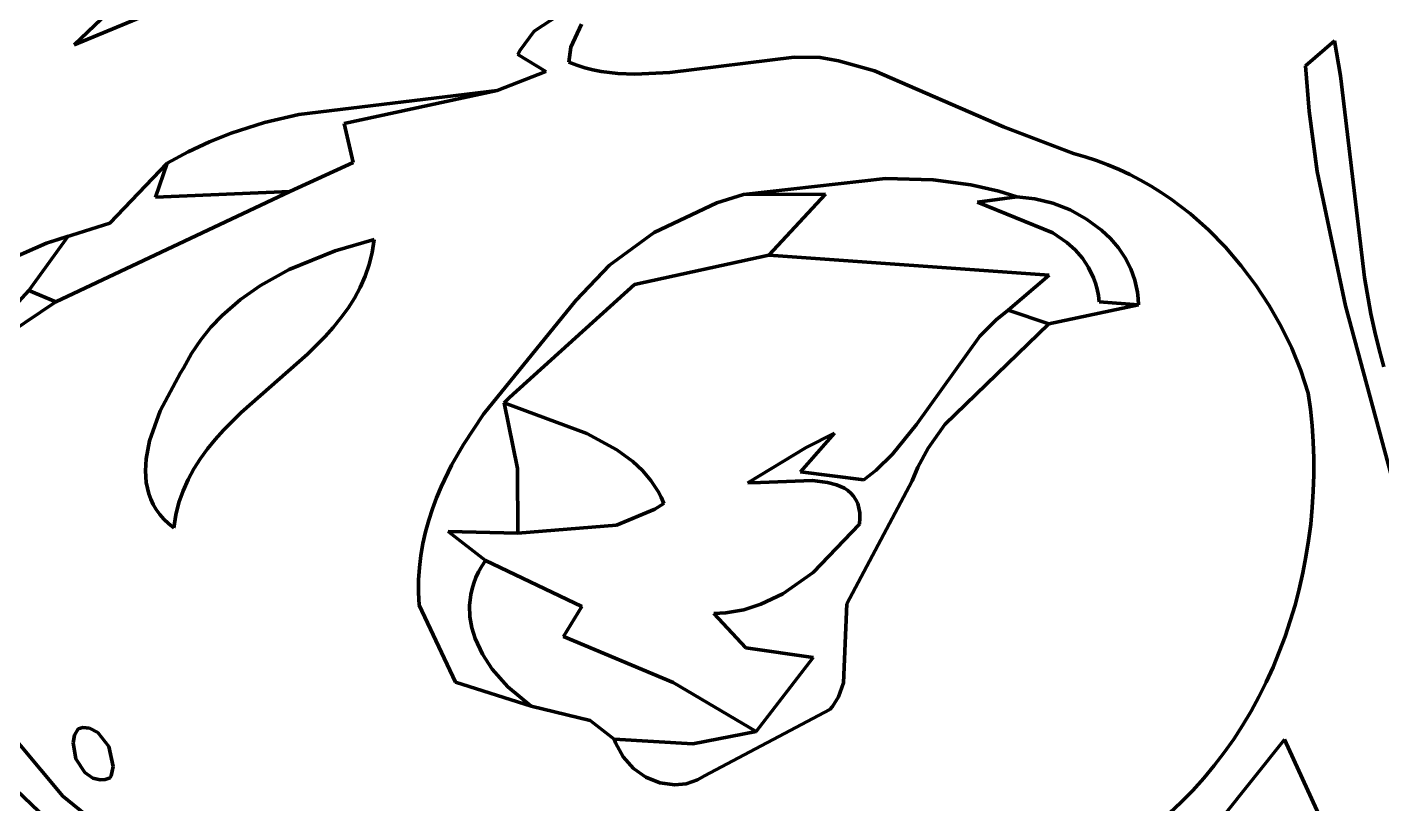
# Model space of a CAD drawing. Header units: millimetres. Extents: x 0 to 8.3, y 0 to 12.4.
# Drawn here: x 4.634 to 5.613, y 3.634 to 4.194 of the extents above; entities that cross this region are included whole.
import ezdxf

# ---------------------------------------------------------------- set-up
doc = ezdxf.new("R2010")
doc.units = ezdxf.units.MM
for name, color, linetype, lineweight in [('color#131313ff', 7, 'CONTINUOUS', 100), ('color#7c7c7cff', 7, 'CONTINUOUS', 100), ('color#c5c5c5ff', 7, 'CONTINUOUS', 100), ('color#ffffffff', 7, 'CONTINUOUS', 100)]:
    doc.layers.add(name, color=color, linetype=linetype, lineweight=lineweight)

msp = doc.modelspace()

# ---------------------------------------------------------------- linework, layer by layer
at = {"layer": 'color#131313ff'}
for p, q in [((4.73753, 4.24739), (4.66846, 4.18157)), ((5.06564, 4.23407), (5.00057, 4.19123)), ((4.66846, 4.18157), (4.76241, 4.22047)), ((5.0269, 4.17975), (5.03464, 4.19645)), ((5.00057, 4.19123), (4.99037, 4.17758)), ((4.99037, 4.17758), (4.98866, 4.17451)), ((5.02546, 4.16889), (5.0269, 4.17975)), ((5.57831, 4.18446), (5.55747, 4.16642)), ((5.58258, 4.1591), (5.57831, 4.18446)), ((4.98866, 4.17451), (5.00885, 4.16229)), ((5.03121, 4.16671), (5.02546, 4.16889)), ((5.18808, 4.17244), (5.09841, 4.16149)), ((5.20687, 4.17229), (5.18808, 4.17244)), ((5.22026, 4.16984), (5.20687, 4.17229)), ((5.24628, 4.16269), (5.22026, 4.16984)), ((5.00885, 4.16229), (4.97389, 4.1485)), ((5.03703, 4.16489), (5.03121, 4.16671)), ((5.04292, 4.16339), (5.03703, 4.16489)), ((5.04887, 4.16222), (5.04292, 4.16339)), ((5.06097, 4.16071), (5.04887, 4.16222)), ((5.07328, 4.1602), (5.06097, 4.16071)), ((5.09841, 4.16149), (5.07328, 4.1602)), ((5.33936, 4.1224), (5.24628, 4.16269)), ((5.55747, 4.16642), (5.55993, 4.13349)), ((5.58896, 4.10672), (5.58258, 4.1591)), ((4.97389, 4.1485), (4.83055, 4.13121)), ((4.83055, 4.13121), (4.8059, 4.12529)), ((5.55993, 4.13349), (5.56567, 4.08995)), ((4.8059, 4.12529), (4.78177, 4.11768)), ((5.38986, 4.10303), (5.33936, 4.1224)), ((4.76604, 4.11151), (4.75063, 4.10434)), ((4.78177, 4.11768), (4.76604, 4.11151)), ((4.75063, 4.10434), (4.73559, 4.09609)), ((5.39829, 4.10069), (5.38986, 4.10303)), ((5.40658, 4.098), (5.39829, 4.10069)), ((5.59992, 4.01346), (5.58896, 4.10672)), ((4.73559, 4.09609), (4.69423, 4.05274)), ((5.41474, 4.09496), (5.40658, 4.098)), ((5.42274, 4.09158), (5.41474, 4.09496)), ((5.4306, 4.08788), (5.42274, 4.09158)), ((5.56567, 4.08995), (5.58613, 3.99317)), ((5.43829, 4.08386), (5.4306, 4.08788)), ((5.44583, 4.07954), (5.43829, 4.08386)), ((5.45319, 4.07493), (5.44583, 4.07954)), ((5.46038, 4.07003), (5.45319, 4.07493)), ((5.46739, 4.06487), (5.46038, 4.07003)), ((5.47422, 4.05944), (5.46739, 4.06487)), ((5.4873, 4.04786), (5.47422, 4.05944)), ((4.69423, 4.05274), (4.64844, 4.03823)), ((5.49957, 4.03537), (5.4873, 4.04786)), ((4.64844, 4.03823), (4.6132, 4.02302)), ((5.511, 4.02207), (5.49957, 4.03537)), ((5.52154, 4.00804), (5.511, 4.02207)), ((5.60457, 3.9873), (5.59992, 4.01346)), ((4.62825, 3.996), (4.63574, 4.00427)), ((4.63574, 4.00427), (4.65522, 3.99589)), ((5.53115, 3.99337), (5.52154, 4.00804)), ((4.65522, 3.99589), (4.60299, 3.96085)), ((5.53978, 3.97815), (5.53115, 3.99337)), ((5.58613, 3.99317), (5.62352, 3.85507)), ((5.60735, 3.97441), (5.60457, 3.9873)), ((5.54739, 3.96247), (5.53978, 3.97815)), ((5.61048, 3.96168), (5.60735, 3.97441)), ((5.55394, 3.94641), (5.54739, 3.96247)), ((5.61402, 3.94913), (5.61048, 3.96168)), ((5.55938, 3.93007), (5.55394, 3.94641)), ((5.56093, 3.91842), (5.55938, 3.93007)), ((5.5621, 3.90669), (5.56093, 3.91842)), ((5.56289, 3.8949), (5.5621, 3.90669)), ((5.5633, 3.88307), (5.56289, 3.8949)), ((5.56332, 3.8712), (5.5633, 3.88307)), ((5.56296, 3.85932), (5.56332, 3.8712)), ((5.56222, 3.84745), (5.56296, 3.85932)), ((5.5611, 3.83559), (5.56222, 3.84745)), ((5.5596, 3.82377), (5.5611, 3.83559)), ((5.55772, 3.81199), (5.5596, 3.82377)), ((5.55546, 3.80029), (5.55772, 3.81199)), ((5.55282, 3.78866), (5.55546, 3.80029)), ((5.5498, 3.77713), (5.55282, 3.78866)), ((5.5464, 3.76572), (5.5498, 3.77713)), ((5.54262, 3.75444), (5.5464, 3.76572)), ((5.53845, 3.7433), (5.54262, 3.75444)), ((5.53392, 3.73232), (5.53845, 3.7433)), ((5.529, 3.72152), (5.53392, 3.73232)), ((5.5237, 3.71092), (5.529, 3.72152)), ((5.51802, 3.70052), (5.5237, 3.71092)), ((5.51197, 3.69035), (5.51802, 3.70052)), ((4.61355, 3.69479), (4.66023, 3.63915)), ((5.50553, 3.68042), (5.51197, 3.69035)), ((5.54222, 3.68007), (5.49653, 3.62299)), ((5.49872, 3.67075), (5.50553, 3.68042)), ((5.6456, 3.45419), (5.54222, 3.68007)), ((5.49153, 3.66135), (5.49872, 3.67075)), ((5.48396, 3.65224), (5.49153, 3.66135)), ((4.64833, 3.62277), (4.62127, 3.64885)), ((5.47602, 3.64344), (5.48396, 3.65224)), ((4.66023, 3.63915), (4.71317, 3.59644)), ((5.4677, 3.63495), (5.47602, 3.64344)), ((5.459, 3.62681), (5.4677, 3.63495))]:
    msp.add_line(p, q, dxfattribs=at)
at = {"layer": 'color#7c7c7cff'}
for p, q in [((4.69423, 4.05274), (4.73559, 4.09609)), ((4.73559, 4.09609), (4.72704, 4.07161)), ((4.8241, 4.07573), (4.65522, 3.99589)), ((4.72704, 4.07161), (4.8241, 4.07573)), ((5.13245, 4.06733), (5.15163, 4.07339)), ((5.15163, 4.07339), (5.21087, 4.07359)), ((5.21087, 4.07359), (5.16981, 4.0297)), ((5.32053, 4.068), (5.34904, 4.07183)), ((5.34904, 4.07183), (5.362, 4.07043)), ((5.362, 4.07043), (5.37491, 4.06721)), ((5.0871, 4.04595), (5.13245, 4.06733)), ((5.37493, 4.04575), (5.32053, 4.068)), ((5.37491, 4.06721), (5.38745, 4.06229)), ((5.38745, 4.06229), (5.39928, 4.05576)), ((4.64844, 4.03823), (4.69423, 4.05274)), ((5.39928, 4.05576), (5.41007, 4.04775)), ((4.63574, 4.00427), (4.66406, 4.04335)), ((4.66406, 4.04335), (4.64844, 4.03823)), ((5.05481, 4.02233), (5.0871, 4.04595)), ((5.38499, 4.03878), (5.37493, 4.04575)), ((5.41007, 4.04775), (5.41651, 4.04163)), ((5.41651, 4.04163), (5.42225, 4.03493)), ((5.39098, 4.03344), (5.38499, 4.03878)), ((5.39628, 4.02747), (5.39098, 4.03344)), ((5.42225, 4.03493), (5.42717, 4.02767)), ((5.03054, 3.99683), (5.05481, 4.02233)), ((5.16981, 4.0297), (5.07282, 4.00855)), ((5.40078, 4.0208), (5.39628, 4.02747)), ((5.40438, 4.01336), (5.40078, 4.0208)), ((5.42717, 4.02767), (5.43118, 4.0199)), ((5.40582, 4.00934), (5.40438, 4.01336)), ((5.43118, 4.0199), (5.43419, 4.01165)), ((5.43419, 4.01165), (5.43608, 4.00293)), ((4.65522, 3.99589), (4.63574, 4.00427)), ((5.07282, 4.00855), (4.98278, 3.92701)), ((5.40698, 4.00509), (5.40582, 4.00934)), ((5.40788, 4.00063), (5.40698, 4.00509)), ((5.40848, 3.99593), (5.40788, 4.00063)), ((5.43608, 4.00293), (5.43659, 3.99842)), ((4.96401, 3.91498), (5.03054, 3.99683)), ((5.43678, 3.9938), (5.40848, 3.99593)), ((5.43659, 3.99842), (5.43678, 3.9938)), ((5.32215, 3.97116), (5.33401, 3.98291)), ((5.33401, 3.98291), (5.34277, 3.98996)), ((5.34277, 3.98996), (5.3721, 3.98003)), ((5.3721, 3.98003), (5.29689, 3.90746)), ((5.27655, 3.90753), (5.32215, 3.97116)), ((4.98278, 3.92701), (4.97894, 3.92303)), ((4.97894, 3.92303), (4.98842, 3.87579)), ((4.94949, 3.89307), (4.96401, 3.91498)), ((5.25922, 3.88593), (5.27655, 3.90753)), ((5.29689, 3.90746), (5.28499, 3.89044)), ((4.94087, 3.878), (4.94949, 3.89307)), ((5.21734, 3.90118), (5.19278, 3.87335)), ((5.19677, 3.89091), (5.21734, 3.90118)), ((5.15472, 3.86543), (5.19677, 3.89091)), ((5.24731, 3.87442), (5.25922, 3.88593)), ((5.28499, 3.89044), (5.27752, 3.87661)), ((4.93332, 3.86249), (4.94087, 3.878)), ((4.98842, 3.87579), (4.98872, 3.82902)), ((5.23851, 3.86758), (5.24731, 3.87442)), ((5.27752, 3.87661), (5.27336, 3.8668)), ((5.16398, 3.86563), (5.15472, 3.86543)), ((5.20148, 3.86693), (5.16398, 3.86563)), ((5.19278, 3.87335), (5.23851, 3.86758)), ((5.21227, 3.86567), (5.20148, 3.86693)), ((5.21876, 3.86396), (5.21227, 3.86567)), ((5.22172, 3.8628), (5.21876, 3.86396)), ((5.27336, 3.8668), (5.22632, 3.77812)), ((4.92698, 3.84652), (4.92999, 3.85457)), ((4.92999, 3.85457), (4.93332, 3.86249)), ((5.22446, 3.86141), (5.22172, 3.8628)), ((5.22696, 3.85976), (5.22446, 3.86141)), ((5.22919, 3.85785), (5.22696, 3.85976)), ((5.23114, 3.85566), (5.22919, 3.85785)), ((5.23277, 3.85316), (5.23114, 3.85566)), ((4.92433, 3.83835), (4.92698, 3.84652)), ((5.23406, 3.85035), (5.23277, 3.85316)), ((5.235, 3.84719), (5.23406, 3.85035)), ((5.23555, 3.84369), (5.235, 3.84719)), ((4.92205, 3.83004), (4.92433, 3.83835)), ((5.20198, 3.8006), (5.2354, 3.83554)), ((5.2354, 3.83554), (5.23569, 3.83981)), ((5.23569, 3.83981), (5.23555, 3.84369)), ((4.92016, 3.8216), (4.92205, 3.83004)), ((4.98872, 3.82902), (4.9385, 3.83024)), ((4.9385, 3.83024), (4.96531, 3.80936)), ((4.91868, 3.81301), (4.92016, 3.8216)), ((4.91764, 3.80427), (4.91868, 3.81301)), ((4.96265, 3.80531), (4.96036, 3.80124)), ((4.96531, 3.80936), (4.96265, 3.80531)), ((4.91695, 3.78633), (4.91706, 3.79538)), ((4.91706, 3.79538), (4.91764, 3.80427)), ((4.95843, 3.79716), (4.95686, 3.79306)), ((4.96036, 3.80124), (4.95843, 3.79716)), ((5.18006, 3.78533), (5.20198, 3.8006)), ((4.91734, 3.77712), (4.91695, 3.78633)), ((4.95562, 3.78897), (4.95472, 3.78488)), ((4.95686, 3.79306), (4.95562, 3.78897)), ((4.94358, 3.72144), (4.91734, 3.77712)), ((4.95472, 3.78488), (4.95385, 3.77672)), ((4.95385, 3.77672), (4.95415, 3.76865)), ((5.15178, 3.77379), (5.16422, 3.77775)), ((5.16422, 3.77775), (5.18006, 3.78533)), ((5.22632, 3.77812), (5.22381, 3.72091)), ((4.95415, 3.76865), (4.95554, 3.7607)), ((5.13009, 3.77111), (5.1389, 3.77155)), ((5.15324, 3.74621), (5.13009, 3.77111)), ((5.1389, 3.77155), (5.15178, 3.77379)), ((4.95554, 3.7607), (4.95793, 3.75291)), ((4.95793, 3.75291), (4.96317, 3.74164)), ((5.2018, 3.73929), (5.15324, 3.74621)), ((4.96317, 3.74164), (4.97013, 3.731)), ((5.16075, 3.68593), (5.2018, 3.73929)), ((4.97013, 3.731), (4.98155, 3.71803)), ((4.99825, 3.70428), (4.94358, 3.72144)), ((4.98155, 3.71803), (4.99825, 3.70428)), ((5.22381, 3.72091), (5.22026, 3.71094)), ((5.22026, 3.71094), (5.21587, 3.70403)), ((5.21402, 3.70186), (5.12352, 3.65381)), ((5.21587, 3.70403), (5.21402, 3.70186)), ((4.66863, 3.6832), (4.67118, 3.68792)), ((4.67118, 3.68792), (4.67462, 3.68873)), ((4.67462, 3.68873), (4.67954, 3.68833)), ((4.67954, 3.68833), (4.68549, 3.68528)), ((4.66763, 3.67776), (4.66863, 3.6832)), ((4.66967, 3.66621), (4.66763, 3.67776)), ((4.68549, 3.68528), (4.69334, 3.67514)), ((5.0593, 3.67764), (5.05834, 3.68034)), ((5.05834, 3.68034), (5.11511, 3.677)), ((5.11511, 3.677), (5.16075, 3.68593)), ((5.49653, 3.62299), (5.54222, 3.68007)), ((5.54222, 3.68007), (5.6456, 3.45419)), ((4.69334, 3.67514), (4.69655, 3.66062)), ((5.06467, 3.66767), (5.0593, 3.67764)), ((4.67599, 3.65631), (4.66967, 3.66621)), ((4.69655, 3.66062), (4.69515, 3.65399)), ((5.07211, 3.65931), (5.06467, 3.66767)), ((5.08114, 3.65291), (5.07211, 3.65931)), ((4.68195, 3.65212), (4.67599, 3.65631)), ((4.68706, 3.6509), (4.68195, 3.65212)), ((4.69069, 3.6512), (4.68706, 3.6509)), ((4.69443, 3.65253), (4.69069, 3.6512)), ((4.69515, 3.65399), (4.69443, 3.65253)), ((5.09128, 3.64881), (5.08114, 3.65291)), ((5.10205, 3.64736), (5.09128, 3.64881)), ((5.11831, 3.65092), (5.11024, 3.64823)), ((5.12352, 3.65381), (5.11831, 3.65092)), ((5.11024, 3.64823), (5.10205, 3.64736))]:
    msp.add_line(p, q, dxfattribs=at)
at = {"layer": 'color#c5c5c5ff'}
for p, q in [((5.55747, 4.16642), (5.57831, 4.18446)), ((5.57831, 4.18446), (5.58258, 4.1591)), ((5.55993, 4.13349), (5.55747, 4.16642)), ((5.58258, 4.1591), (5.58896, 4.10672)), ((4.83055, 4.13121), (4.97389, 4.1485)), ((4.97389, 4.1485), (4.8634, 4.12459)), ((4.8059, 4.12529), (4.83055, 4.13121)), ((5.56567, 4.08995), (5.55993, 4.13349)), ((4.78177, 4.11768), (4.8059, 4.12529)), ((4.8634, 4.12459), (4.86993, 4.09664)), ((4.75063, 4.10434), (4.76604, 4.11151)), ((4.76604, 4.11151), (4.78177, 4.11768)), ((4.73559, 4.09609), (4.75063, 4.10434)), ((5.58896, 4.10672), (5.59992, 4.01346)), ((4.72704, 4.07161), (4.73559, 4.09609)), ((4.86993, 4.09664), (4.8241, 4.07573)), ((5.58613, 3.99317), (5.56567, 4.08995)), ((5.15163, 4.07339), (5.25423, 4.08506)), ((5.25423, 4.08506), (5.2886, 4.08397)), ((5.2886, 4.08397), (5.31577, 4.08038)), ((5.31577, 4.08038), (5.33585, 4.07583)), ((4.8241, 4.07573), (4.72704, 4.07161)), ((5.21087, 4.07359), (5.15163, 4.07339)), ((5.16981, 4.0297), (5.21087, 4.07359)), ((5.34904, 4.07183), (5.32053, 4.068)), ((5.33585, 4.07583), (5.34904, 4.07183)), ((5.32053, 4.068), (5.37493, 4.04575)), ((4.85674, 4.03283), (4.88503, 4.04096)), ((4.88503, 4.04096), (4.88357, 4.03166)), ((5.37493, 4.04575), (5.38499, 4.03878)), ((4.82364, 4.01939), (4.85674, 4.03283)), ((4.88357, 4.03166), (4.88136, 4.02282)), ((5.38499, 4.03878), (5.39098, 4.03344)), ((5.39098, 4.03344), (5.39628, 4.02747)), ((4.88136, 4.02282), (4.87845, 4.01441)), ((5.37227, 4.01514), (5.16981, 4.0297)), ((5.39628, 4.02747), (5.40078, 4.0208)), ((5.40078, 4.0208), (5.40438, 4.01336)), ((4.80293, 4.00787), (4.82364, 4.01939)), ((4.87845, 4.01441), (4.8749, 4.00638)), ((5.34277, 3.98996), (5.37227, 4.01514)), ((5.40438, 4.01336), (5.40582, 4.00934)), ((5.59992, 4.01346), (5.60457, 3.9873)), ((4.78849, 3.99775), (4.80293, 4.00787)), ((4.8749, 4.00638), (4.87077, 3.99872)), ((5.40582, 4.00934), (5.40698, 4.00509)), ((5.40698, 4.00509), (5.40788, 4.00063)), ((5.40788, 4.00063), (5.40848, 3.99593)), ((4.77522, 3.98624), (4.78849, 3.99775)), ((4.8661, 3.99138), (4.86096, 3.98433)), ((4.87077, 3.99872), (4.8661, 3.99138)), ((5.43678, 3.9938), (5.3721, 3.98003)), ((5.40848, 3.99593), (5.43678, 3.9938)), ((5.62352, 3.85507), (5.58613, 3.99317)), ((4.76714, 3.97776), (4.77522, 3.98624)), ((4.86096, 3.98433), (4.8554, 3.97754)), ((5.3721, 3.98003), (5.34277, 3.98996)), ((5.60457, 3.9873), (5.60735, 3.97441)), ((4.75976, 3.96861), (4.76714, 3.97776)), ((4.8554, 3.97754), (4.84948, 3.97096)), ((5.60735, 3.97441), (5.61048, 3.96168)), ((4.75313, 3.95875), (4.75976, 3.96861)), ((4.84948, 3.97096), (4.83677, 3.95833)), ((5.61048, 3.96168), (5.61402, 3.94913)), ((4.74733, 3.94816), (4.75313, 3.95875)), ((4.83677, 3.95833), (4.789, 3.91604)), ((4.73039, 3.9174), (4.74512, 3.94473)), ((4.74512, 3.94473), (4.74733, 3.94816)), ((4.97894, 3.92303), (5.03859, 3.90099)), ((4.98842, 3.87579), (4.97894, 3.92303)), ((4.72274, 3.89577), (4.73039, 3.9174)), ((4.789, 3.91604), (4.77624, 3.90336)), ((4.77624, 3.90336), (4.77029, 3.89675)), ((4.72029, 3.88264), (4.72274, 3.89577)), ((4.77029, 3.89675), (4.76469, 3.88991)), ((5.03859, 3.90099), (5.06023, 3.88922)), ((4.76469, 3.88991), (4.75951, 3.88282)), ((5.06023, 3.88922), (5.07177, 3.88065)), ((4.71983, 3.87402), (4.72029, 3.88264)), ((4.72045, 3.86561), (4.71983, 3.87402)), ((4.7548, 3.87542), (4.75062, 3.8677)), ((4.75951, 3.88282), (4.7548, 3.87542)), ((4.98872, 3.82902), (4.98842, 3.87579)), ((5.07177, 3.88065), (5.07865, 3.87418)), ((5.07865, 3.87418), (5.08475, 3.86704)), ((4.72121, 3.86151), (4.72045, 3.86561)), ((4.75062, 3.8677), (4.74702, 3.85962)), ((5.08475, 3.86704), (5.08996, 3.85916)), ((4.72229, 3.8575), (4.72121, 3.86151)), ((4.72371, 3.85359), (4.72229, 3.8575)), ((4.74702, 3.85962), (4.74405, 3.85114)), ((5.08996, 3.85916), (5.09221, 3.85493)), ((5.09221, 3.85493), (5.09419, 3.85049)), ((4.72548, 3.84979), (4.72371, 3.85359)), ((4.72762, 3.84611), (4.72548, 3.84979)), ((4.73016, 3.84256), (4.72762, 3.84611)), ((4.74405, 3.85114), (4.74177, 3.84222)), ((5.08766, 3.84642), (5.05989, 3.8347)), ((5.09419, 3.85049), (5.08766, 3.84642)), ((4.73309, 3.83916), (4.73016, 3.84256)), ((4.73645, 3.83592), (4.73309, 3.83916)), ((4.74024, 3.83284), (4.73645, 3.83592)), ((4.74177, 3.84222), (4.74024, 3.83284)), ((5.05989, 3.8347), (4.98872, 3.82902)), ((4.96036, 3.80124), (4.96265, 3.80531)), ((4.96265, 3.80531), (4.96531, 3.80936)), ((4.96531, 3.80936), (5.03482, 3.77618)), ((4.95686, 3.79306), (4.95843, 3.79716)), ((4.95843, 3.79716), (4.96036, 3.80124)), ((4.95472, 3.78488), (4.95562, 3.78897)), ((4.95562, 3.78897), (4.95686, 3.79306)), ((4.95385, 3.77672), (4.95472, 3.78488)), ((4.95415, 3.76865), (4.95385, 3.77672)), ((5.03482, 3.77618), (5.0216, 3.75445)), ((4.95554, 3.7607), (4.95415, 3.76865)), ((4.95793, 3.75291), (4.95554, 3.7607)), ((4.96317, 3.74164), (4.95793, 3.75291)), ((5.0216, 3.75445), (5.10078, 3.72133)), ((4.97013, 3.731), (4.96317, 3.74164)), ((4.98155, 3.71803), (4.97013, 3.731)), ((4.99825, 3.70428), (4.98155, 3.71803)), ((5.10078, 3.72133), (5.16075, 3.68593)), ((5.04095, 3.69375), (4.99825, 3.70428)), ((5.05834, 3.68034), (5.04095, 3.69375)), ((5.11511, 3.677), (5.05834, 3.68034)), ((5.16075, 3.68593), (5.11511, 3.677))]:
    msp.add_line(p, q, dxfattribs=at)
at = {"layer": 'color#ffffffff'}
for p, q in [((4.66846, 4.18157), (4.73753, 4.24739)), ((5.00057, 4.19123), (5.06564, 4.23407)), ((4.76241, 4.22047), (4.66846, 4.18157)), ((5.03464, 4.19645), (5.0269, 4.17975)), ((4.99037, 4.17758), (5.00057, 4.19123)), ((4.98866, 4.17451), (4.99037, 4.17758)), ((5.0269, 4.17975), (5.02546, 4.16889)), ((5.00885, 4.16229), (4.98866, 4.17451)), ((5.02546, 4.16889), (5.03121, 4.16671)), ((5.09841, 4.16149), (5.18808, 4.17244)), ((5.18808, 4.17244), (5.20687, 4.17229)), ((5.20687, 4.17229), (5.22026, 4.16984)), ((5.22026, 4.16984), (5.24628, 4.16269)), ((4.97389, 4.1485), (5.00885, 4.16229)), ((5.03121, 4.16671), (5.03703, 4.16489)), ((5.03703, 4.16489), (5.04292, 4.16339)), ((5.04292, 4.16339), (5.04887, 4.16222)), ((5.04887, 4.16222), (5.06097, 4.16071)), ((5.06097, 4.16071), (5.07328, 4.1602)), ((5.07328, 4.1602), (5.09841, 4.16149)), ((5.24628, 4.16269), (5.33936, 4.1224)), ((4.8634, 4.12459), (4.97389, 4.1485)), ((4.86993, 4.09664), (4.8634, 4.12459)), ((5.33936, 4.1224), (5.38986, 4.10303)), ((5.38986, 4.10303), (5.39829, 4.10069)), ((5.39829, 4.10069), (5.40658, 4.098)), ((4.8241, 4.07573), (4.86993, 4.09664)), ((5.40658, 4.098), (5.41474, 4.09496)), ((5.41474, 4.09496), (5.42274, 4.09158)), ((5.42274, 4.09158), (5.4306, 4.08788)), ((5.25423, 4.08506), (5.15163, 4.07339)), ((5.2886, 4.08397), (5.25423, 4.08506)), ((5.31577, 4.08038), (5.2886, 4.08397)), ((5.33585, 4.07583), (5.31577, 4.08038)), ((5.4306, 4.08788), (5.43829, 4.08386)), ((5.43829, 4.08386), (5.44583, 4.07954)), ((5.44583, 4.07954), (5.45319, 4.07493)), ((4.65522, 3.99589), (4.8241, 4.07573)), ((5.15163, 4.07339), (5.13245, 4.06733)), ((5.34904, 4.07183), (5.33585, 4.07583)), ((5.362, 4.07043), (5.34904, 4.07183)), ((5.37491, 4.06721), (5.362, 4.07043)), ((5.45319, 4.07493), (5.46038, 4.07003)), ((5.46038, 4.07003), (5.46739, 4.06487)), ((5.13245, 4.06733), (5.0871, 4.04595)), ((5.38745, 4.06229), (5.37491, 4.06721)), ((5.39928, 4.05576), (5.38745, 4.06229)), ((5.46739, 4.06487), (5.47422, 4.05944)), ((5.47422, 4.05944), (5.4873, 4.04786)), ((5.41007, 4.04775), (5.39928, 4.05576)), ((4.66406, 4.04335), (4.63574, 4.00427)), ((4.64844, 4.03823), (4.66406, 4.04335)), ((4.88503, 4.04096), (4.85674, 4.03283)), ((4.88357, 4.03166), (4.88503, 4.04096)), ((5.0871, 4.04595), (5.05481, 4.02233)), ((5.41651, 4.04163), (5.41007, 4.04775)), ((5.42225, 4.03493), (5.41651, 4.04163)), ((5.4873, 4.04786), (5.49957, 4.03537)), ((4.6132, 4.02302), (4.64844, 4.03823)), ((4.85674, 4.03283), (4.82364, 4.01939)), ((4.88136, 4.02282), (4.88357, 4.03166)), ((5.42717, 4.02767), (5.42225, 4.03493)), ((5.49957, 4.03537), (5.511, 4.02207)), ((4.87845, 4.01441), (4.88136, 4.02282)), ((5.05481, 4.02233), (5.03054, 3.99683)), ((5.07282, 4.00855), (5.16981, 4.0297)), ((5.16981, 4.0297), (5.37227, 4.01514)), ((5.43118, 4.0199), (5.42717, 4.02767)), ((5.511, 4.02207), (5.52154, 4.00804)), ((4.82364, 4.01939), (4.80293, 4.00787)), ((4.8749, 4.00638), (4.87845, 4.01441)), ((5.37227, 4.01514), (5.34277, 3.98996)), ((5.43419, 4.01165), (5.43118, 4.0199)), ((5.43608, 4.00293), (5.43419, 4.01165)), ((4.63574, 4.00427), (4.62825, 3.996)), ((4.80293, 4.00787), (4.78849, 3.99775)), ((4.87077, 3.99872), (4.8749, 4.00638)), ((4.98278, 3.92701), (5.07282, 4.00855)), ((5.43659, 3.99842), (5.43608, 4.00293)), ((5.52154, 4.00804), (5.53115, 3.99337)), ((4.60299, 3.96085), (4.65522, 3.99589)), ((4.78849, 3.99775), (4.77522, 3.98624)), ((4.86096, 3.98433), (4.8661, 3.99138)), ((4.8661, 3.99138), (4.87077, 3.99872)), ((5.03054, 3.99683), (4.96401, 3.91498)), ((5.3721, 3.98003), (5.43678, 3.9938)), ((5.43678, 3.9938), (5.43659, 3.99842)), ((5.53115, 3.99337), (5.53978, 3.97815)), ((4.77522, 3.98624), (4.76714, 3.97776)), ((4.8554, 3.97754), (4.86096, 3.98433)), ((5.33401, 3.98291), (5.32215, 3.97116)), ((5.34277, 3.98996), (5.33401, 3.98291)), ((4.76714, 3.97776), (4.75976, 3.96861)), ((4.84948, 3.97096), (4.8554, 3.97754)), ((5.29689, 3.90746), (5.3721, 3.98003)), ((5.53978, 3.97815), (5.54739, 3.96247)), ((4.75976, 3.96861), (4.75313, 3.95875)), ((4.83677, 3.95833), (4.84948, 3.97096)), ((5.32215, 3.97116), (5.27655, 3.90753)), ((5.54739, 3.96247), (5.55394, 3.94641)), ((4.75313, 3.95875), (4.74733, 3.94816)), ((4.789, 3.91604), (4.83677, 3.95833)), ((4.74512, 3.94473), (4.73039, 3.9174)), ((4.74733, 3.94816), (4.74512, 3.94473)), ((5.55394, 3.94641), (5.55938, 3.93007)), ((4.97894, 3.92303), (4.98278, 3.92701)), ((5.03859, 3.90099), (4.97894, 3.92303)), ((5.55938, 3.93007), (5.56093, 3.91842)), ((4.73039, 3.9174), (4.72274, 3.89577)), ((4.77624, 3.90336), (4.789, 3.91604)), ((4.96401, 3.91498), (4.94949, 3.89307)), ((5.56093, 3.91842), (5.5621, 3.90669)), ((4.77029, 3.89675), (4.77624, 3.90336)), ((5.27655, 3.90753), (5.25922, 3.88593)), ((5.28499, 3.89044), (5.29689, 3.90746)), ((5.5621, 3.90669), (5.56289, 3.8949)), ((4.72274, 3.89577), (4.72029, 3.88264)), ((4.76469, 3.88991), (4.77029, 3.89675)), ((4.94949, 3.89307), (4.94087, 3.878)), ((5.06023, 3.88922), (5.03859, 3.90099)), ((5.19278, 3.87335), (5.21734, 3.90118)), ((5.21734, 3.90118), (5.19677, 3.89091)), ((5.56289, 3.8949), (5.5633, 3.88307)), ((4.75951, 3.88282), (4.76469, 3.88991)), ((5.07177, 3.88065), (5.06023, 3.88922)), ((5.19677, 3.89091), (5.15472, 3.86543)), ((5.25922, 3.88593), (5.24731, 3.87442)), ((5.27752, 3.87661), (5.28499, 3.89044)), ((4.72029, 3.88264), (4.71983, 3.87402)), ((4.71983, 3.87402), (4.72045, 3.86561)), ((4.75062, 3.8677), (4.7548, 3.87542)), ((4.7548, 3.87542), (4.75951, 3.88282)), ((4.94087, 3.878), (4.93332, 3.86249)), ((5.07865, 3.87418), (5.07177, 3.88065)), ((5.08475, 3.86704), (5.07865, 3.87418)), ((5.24731, 3.87442), (5.23851, 3.86758)), ((5.27336, 3.8668), (5.27752, 3.87661)), ((5.5633, 3.88307), (5.56332, 3.8712)), ((4.72045, 3.86561), (4.72121, 3.86151)), ((4.74702, 3.85962), (4.75062, 3.8677)), ((5.08996, 3.85916), (5.08475, 3.86704)), ((5.15472, 3.86543), (5.16398, 3.86563)), ((5.16398, 3.86563), (5.20148, 3.86693)), ((5.23851, 3.86758), (5.19278, 3.87335)), ((5.20148, 3.86693), (5.21227, 3.86567)), ((5.21227, 3.86567), (5.21876, 3.86396)), ((5.21876, 3.86396), (5.22172, 3.8628)), ((5.22632, 3.77812), (5.27336, 3.8668)), ((5.56332, 3.8712), (5.56296, 3.85932)), ((4.72121, 3.86151), (4.72229, 3.8575)), ((4.72229, 3.8575), (4.72371, 3.85359)), ((4.74405, 3.85114), (4.74702, 3.85962)), ((4.92999, 3.85457), (4.92698, 3.84652)), ((4.93332, 3.86249), (4.92999, 3.85457)), ((5.09221, 3.85493), (5.08996, 3.85916)), ((5.09419, 3.85049), (5.09221, 3.85493)), ((5.22172, 3.8628), (5.22446, 3.86141)), ((5.22446, 3.86141), (5.22696, 3.85976)), ((5.22696, 3.85976), (5.22919, 3.85785)), ((5.22919, 3.85785), (5.23114, 3.85566)), ((5.23114, 3.85566), (5.23277, 3.85316)), ((5.56296, 3.85932), (5.56222, 3.84745)), ((4.72371, 3.85359), (4.72548, 3.84979)), ((4.72548, 3.84979), (4.72762, 3.84611)), ((4.72762, 3.84611), (4.73016, 3.84256)), ((4.74177, 3.84222), (4.74405, 3.85114)), ((4.92698, 3.84652), (4.92433, 3.83835)), ((5.05989, 3.8347), (5.08766, 3.84642)), ((5.08766, 3.84642), (5.09419, 3.85049)), ((5.23277, 3.85316), (5.23406, 3.85035)), ((5.23406, 3.85035), (5.235, 3.84719)), ((5.235, 3.84719), (5.23555, 3.84369)), ((5.56222, 3.84745), (5.5611, 3.83559)), ((4.73016, 3.84256), (4.73309, 3.83916)), ((4.73309, 3.83916), (4.73645, 3.83592)), ((4.73645, 3.83592), (4.74024, 3.83284)), ((4.74024, 3.83284), (4.74177, 3.84222)), ((4.92433, 3.83835), (4.92205, 3.83004)), ((4.98872, 3.82902), (5.05989, 3.8347)), ((5.2354, 3.83554), (5.20198, 3.8006)), ((5.23569, 3.83981), (5.2354, 3.83554)), ((5.23555, 3.84369), (5.23569, 3.83981)), ((5.5611, 3.83559), (5.5596, 3.82377)), ((4.92205, 3.83004), (4.92016, 3.8216)), ((4.96531, 3.80936), (4.9385, 3.83024)), ((4.9385, 3.83024), (4.98872, 3.82902)), ((4.92016, 3.8216), (4.91868, 3.81301)), ((5.5596, 3.82377), (5.55772, 3.81199)), ((4.91868, 3.81301), (4.91764, 3.80427)), ((5.03482, 3.77618), (4.96531, 3.80936)), ((5.55772, 3.81199), (5.55546, 3.80029)), ((4.91706, 3.79538), (4.91695, 3.78633)), ((4.91764, 3.80427), (4.91706, 3.79538)), ((5.20198, 3.8006), (5.18006, 3.78533)), ((5.55546, 3.80029), (5.55282, 3.78866)), ((4.91695, 3.78633), (4.91734, 3.77712)), ((5.55282, 3.78866), (5.5498, 3.77713)), ((4.91734, 3.77712), (4.94358, 3.72144)), ((5.0216, 3.75445), (5.03482, 3.77618)), ((5.16422, 3.77775), (5.15178, 3.77379)), ((5.18006, 3.78533), (5.16422, 3.77775)), ((5.22381, 3.72091), (5.22632, 3.77812)), ((5.5498, 3.77713), (5.5464, 3.76572)), ((5.1389, 3.77155), (5.13009, 3.77111)), ((5.13009, 3.77111), (5.15324, 3.74621)), ((5.15178, 3.77379), (5.1389, 3.77155)), ((5.5464, 3.76572), (5.54262, 3.75444)), ((5.10078, 3.72133), (5.0216, 3.75445)), ((5.15324, 3.74621), (5.2018, 3.73929)), ((5.54262, 3.75444), (5.53845, 3.7433)), ((5.2018, 3.73929), (5.16075, 3.68593)), ((5.53845, 3.7433), (5.53392, 3.73232)), ((5.53392, 3.73232), (5.529, 3.72152)), ((4.94358, 3.72144), (4.99825, 3.70428)), ((5.16075, 3.68593), (5.10078, 3.72133)), ((5.22026, 3.71094), (5.22381, 3.72091)), ((5.529, 3.72152), (5.5237, 3.71092)), ((5.21587, 3.70403), (5.22026, 3.71094)), ((5.5237, 3.71092), (5.51802, 3.70052)), ((4.99825, 3.70428), (5.04095, 3.69375)), ((5.12352, 3.65381), (5.21402, 3.70186)), ((5.21402, 3.70186), (5.21587, 3.70403)), ((5.51802, 3.70052), (5.51197, 3.69035)), ((4.66023, 3.63915), (4.61355, 3.69479)), ((4.67118, 3.68792), (4.66863, 3.6832)), ((4.67462, 3.68873), (4.67118, 3.68792)), ((4.67954, 3.68833), (4.67462, 3.68873)), ((4.68549, 3.68528), (4.67954, 3.68833)), ((5.04095, 3.69375), (5.05834, 3.68034)), ((5.51197, 3.69035), (5.50553, 3.68042)), ((4.66863, 3.6832), (4.66763, 3.67776)), ((4.66763, 3.67776), (4.66967, 3.66621)), ((4.69334, 3.67514), (4.68549, 3.68528)), ((5.05834, 3.68034), (5.0593, 3.67764)), ((5.50553, 3.68042), (5.49872, 3.67075)), ((4.69655, 3.66062), (4.69334, 3.67514)), ((5.0593, 3.67764), (5.06467, 3.66767)), ((5.49872, 3.67075), (5.49153, 3.66135)), ((4.66967, 3.66621), (4.67599, 3.65631)), ((4.69515, 3.65399), (4.69655, 3.66062)), ((5.06467, 3.66767), (5.07211, 3.65931)), ((5.07211, 3.65931), (5.08114, 3.65291)), ((5.49153, 3.66135), (5.48396, 3.65224)), ((4.62127, 3.64885), (4.64833, 3.62277)), ((4.67599, 3.65631), (4.68195, 3.65212)), ((4.68195, 3.65212), (4.68706, 3.6509)), ((4.68706, 3.6509), (4.69069, 3.6512)), ((4.69069, 3.6512), (4.69443, 3.65253)), ((4.69443, 3.65253), (4.69515, 3.65399)), ((5.08114, 3.65291), (5.09128, 3.64881)), ((5.09128, 3.64881), (5.10205, 3.64736)), ((5.11024, 3.64823), (5.11831, 3.65092)), ((5.11831, 3.65092), (5.12352, 3.65381)), ((5.48396, 3.65224), (5.47602, 3.64344)), ((4.71317, 3.59644), (4.66023, 3.63915)), ((5.10205, 3.64736), (5.11024, 3.64823)), ((5.47602, 3.64344), (5.4677, 3.63495)), ((5.4677, 3.63495), (5.459, 3.62681))]:
    msp.add_line(p, q, dxfattribs=at)

doc.saveas('drawing.dxf')
